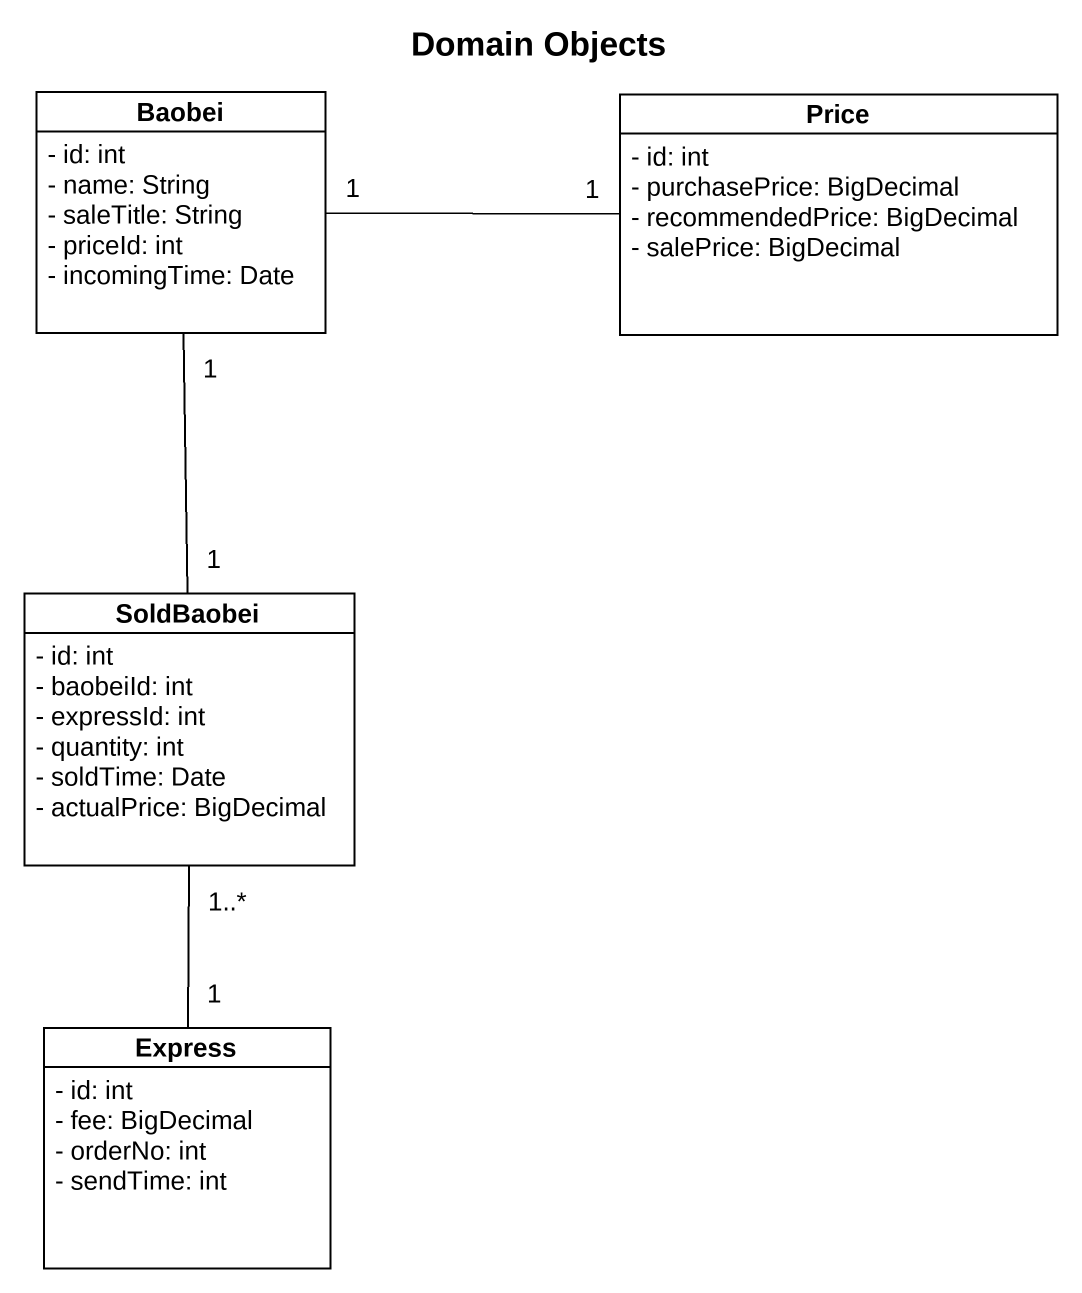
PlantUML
@startuml
title Domain Objects
hide circle
hide empty members
skinparam classAttributeIconSize 0
class Baobei {
  - id: int
  - name: String
  - saleTitle: String
  - priceId: int
  - incomingTime: Date
}
class Price {
  - id: int
  - purchasePrice: BigDecimal
  - recommendedPrice: BigDecimal
  - salePrice: BigDecimal
}
class SoldBaobei {
  - id: int
  - baobeiId: int
  - expressId: int
  - quantity: int
  - soldTime: Date
  - actualPrice: BigDecimal
}
class Express {
  - id: int
  - fee: BigDecimal
  - orderNo: int
  - sendTime: int
}
Baobei "1" -right- "1" Price
Baobei "1" -- "1" SoldBaobei
SoldBaobei "1..*" -- "1" Express
@enduml
